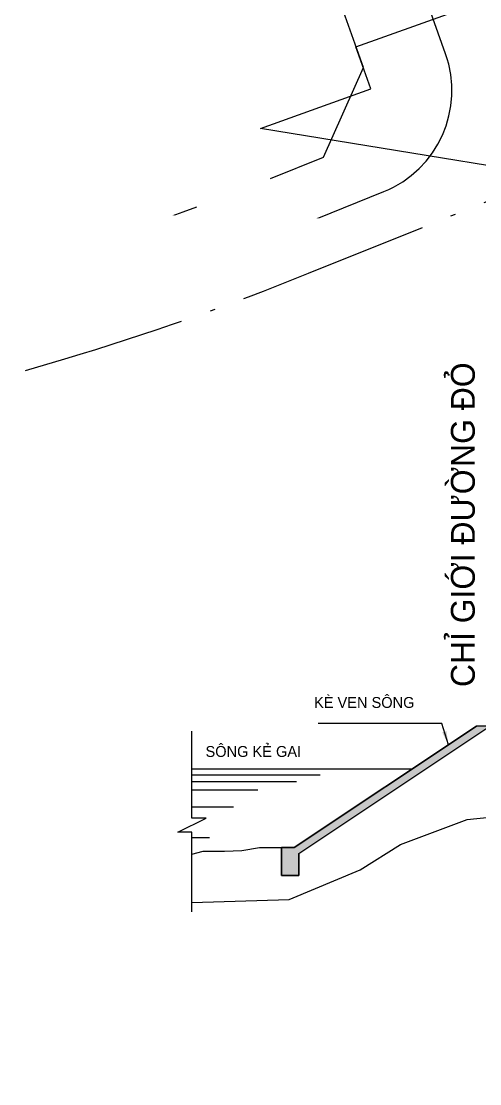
# Model space of a CAD drawing. Header units: metres. Extents: x 563371 to 571261, y 2062953 to 2068466.
# Drawn here: x 568730.6 to 568764.3, y 2065893.7 to 2065971.7 of the extents above; entities that cross this region are included whole.
import ezdxf

# ---------------------------------------------------------------- set-up
doc = ezdxf.new("R2010")
doc.units = ezdxf.units.M
doc.linetypes.add('ACAD_ISO10W100', pattern=[18.5, 12, -3, 0.5, -3])
doc.linetypes.add('HIDDEN', pattern=[0.375, 0.25, -0.125])
for name, color, linetype in [('3-thoat nuoc', 3, 'CONTINUOUS'), ('ghichieudai', 7, 'CONTINUOUS'), ('LogDg', 7, 'CONTINUOUS'), ('LogDg phu', 7, 'CONTINUOUS'), ('MATCATDUONG', 8, 'CONTINUOUS'), ('MC2', 9, 'CONTINUOUS'), ('QUYHOACH', 2, 'CONTINUOUS'), ('TimDg', 222, 'CONTINUOUS'), ('ViaHeSphu', 32, 'CONTINUOUS')]:
    doc.layers.add(name, color=color, linetype=linetype)
doc.styles.add('KTEN', font='VHAVAN.ttf')
doc.styles.add('MOC', font='VHARIALN.ttf', dxfattribs={"height": 1.8})
doc.dimstyles.get("Standard").update_dxf_attribs({"dimtxt": 100, "dimasz": 0.18, "dimexe": 0.18, "dimexo": 0.0625, "dimgap": 0.09, "dimtad": 0, "dimdec": 3, "dimzin": 0, "dimdsep": 46, "dimtxsty": 'MOC', "dimcen": 0.09, "dimadec": 0, "dimazin": 0, "dimtfac": 1, "dimtdec": 3, "dimtofl": 0, "dimtmove": 0, "dimatfit": 3, "dimfxl": 1, "dimtolj": 1, "dimtzin": 0, "dimarcsym": 0})

msp = doc.modelspace()

# ---------------------------------------------------------------- linework, layer by layer
at = {"layer": 'LogDg phu', "linetype": 'HIDDEN', "ltscale": 50}
for points in [[(568550.923, 2065938.978), (568560.611, 2065906.878, 0.41385), (568570.572, 2065901.528), (568732.798, 2065950.268, 0.022858), (568750.388, 2065956.443), (568757.204, 2065959.191, 0.40262), (568761.744, 2065969.305), (568755.641, 2065986.366)], [(568591.597, 2065804.206, 0.411844), (568601.506, 2065798.84), (568793.597, 2065855.121, 0.431462), (568798.88, 2065865.492), (568769.497, 2065947.632, 0.425903), (568758.973, 2065952.357), (568753.006, 2065949.95, -0.022858), (568734.812, 2065943.564), (568572.613, 2065894.832, 0.414577), (568567.256, 2065884.859), (568591.597, 2065804.206)]]:
    msp.add_lwpolyline(points, format="xyb", dxfattribs=at)
at = {"layer": 'ViaHeSphu', "linetype": 'HIDDEN', "ltscale": 50}
for points in [[(568556.668, 2065940.711), (568566.065, 2065909.571), (568572.299, 2065906.223), (568731.647, 2065954.099, 0.022858), (568748.892, 2065960.152), (568752.779, 2065961.72), (568755.732, 2065968.297), (568749.214, 2065986.519)], [(568764.157, 2065944.747), (568792.936, 2065864.296), (568789.822, 2065858.183), (568722.151, 2065838.356), (568603.291, 2065803.532), (568597.048, 2065806.913), (568573.289, 2065885.638), (568576.633, 2065891.863), (568735.963, 2065939.733, 0.022858), (568754.502, 2065946.241), (568757.835, 2065947.585), (568764.157, 2065944.747)]]:
    msp.add_lwpolyline(points, format="xyb", dxfattribs=at)

# ---------------------------------------------------------------- next in the draw order: wipeouts: each hides what was drawn before it
msp.add_wipeout([(568538.555, 2065837.116), (569134.391, 2065836.361), (569086.223, 2065956.15), (568779.004, 2065956.683), (568600.602, 2065960.315)]).dxf.layer = 'ghichieudai'

# ---------------------------------------------------------------- next in the draw order: hatches: boundary and pattern name
at = {"layer": '3-thoat nuoc', "lineweight": -3}
h = msp.add_hatch(dxfattribs=at)
h.set_pattern_fill('HONEY', color=8, scale=0.0625, style=0)
h.set_pattern_definition([(0, (426942.64169, 1549307.44761), (0.29765625, 0.171851875), [0.1984375, -0.396875]), (120, (426942.64169, 1549307.44761), (-0.29765621444, 0.171851936595), [0.1984375, -0.396875]), (60, (426942.64169, 1549307.44761), (3.556e-08, 0.343703811595), [-0.396875, 0.1984375])])
h.paths.add_polyline_path([(568764.994, 2065919.971), (568764.002, 2065919.971), (568750.639, 2065911.062), (568749.71, 2065911.062), (568749.71, 2065909.012), (568750.98, 2065909.012), (568750.98, 2065910.628)])

# ---------------------------------------------------------------- next in the draw order: linework, layer by layer
at = {"layer": 'LogDg', "ltscale": 0.75}
msp.add_lwpolyline([(568790.221, 2065978.88), (568798.31, 2065981.773), (568778.161, 2065958.922), (568748.166, 2065963.832), (568756.255, 2065966.726), (568755.153, 2065969.807), (568789.119, 2065981.961)], close=True, dxfattribs=at)
at = {"layer": 'MATCATDUONG', "color": 40, "linetype": 'Continuous'}
for points in [[(568743.131, 2065906.338), (568743.131, 2065912.175), (568742.091, 2065912.175), (568744.17, 2065913.214), (568743.131, 2065913.214), (568743.131, 2065919.594)], [(568743.131, 2065907.031), (568750.256, 2065907.249), (568755.484, 2065909.424), (568758.424, 2065911.273), (568763.325, 2065913.122), (568764.994, 2065913.282), (568812.994, 2065913.282)], [(568743.131, 2065910.565), (568743.949, 2065910.796), (568745.527, 2065910.796), (568746.796, 2065910.84), (568748.087, 2065911.062), (568749.71, 2065911.062), (568750.639, 2065911.062)]]:
    msp.add_lwpolyline(points, dxfattribs=at)
msp.add_lwpolyline([(568764.994, 2065919.971), (568764.002, 2065919.971), (568750.639, 2065911.062), (568749.71, 2065911.062), (568749.71, 2065909.012), (568750.98, 2065909.012), (568750.98, 2065910.628)], close=True, dxfattribs=at)
at = {"layer": 'MC2', "color": 2, "linetype": 'Continuous'}
for points in [[(568750.639, 2065911.062), (568764.002, 2065919.971)], [(568750.98, 2065910.628), (568764.994, 2065919.971)], [(568750.98, 2065910.628), (568750.98, 2065910.512), (568750.98, 2065909.012), (568749.71, 2065909.012), (568749.71, 2065910.762), (568749.71, 2065911.062)]]:
    msp.add_lwpolyline(points, dxfattribs=at)
at = {"layer": 'MC2', "color": 8, "linetype": 'Continuous'}
for points in [[(568759.243, 2065916.798), (568743.131, 2065916.798)], [(568752.538, 2065916.363), (568743.131, 2065916.363)]]:
    msp.add_lwpolyline(points, dxfattribs=at)
at = {"layer": 'MC2', "color": 8, "linetype": 'Continuous', "elevation": 0}
for points in [[(568750.804, 2065915.891), (568743.131, 2065915.891)], [(568747.977, 2065915.26), (568743.131, 2065915.26)], [(568746.181, 2065914.01), (568743.131, 2065914.01)], [(568744.416, 2065911.765), (568743.131, 2065911.765)]]:
    msp.add_lwpolyline(points, dxfattribs=at)
at = {"layer": 'TimDg', "linetype": 'ACAD_ISO10W100', "ltscale": 0.75}
msp.add_lwpolyline([(568558.185, 2065894.152), (568733.805, 2065946.916, 0.022858), (568751.697, 2065953.197), (568811.016, 2065977.115, 0.017204), (568823.592, 2065982.697), (569064.377, 2066099.631, 0.01782), (569076.966, 2066106.31), (569234.224, 2066197.054)], format="xyb", dxfattribs=at)

# ---------------------------------------------------------------- next in the draw order: texts
at = {"layer": 'MATCATDUONG', "color": 7, "linetype": 'Continuous', "extrusion": (3.31378e-12, 1.1371e-08, 1), "style": 'KTEN'}
msp.add_text('chØ giíi ®\xadêng ®á', height=1.75, rotation=90, dxfattribs=at).set_placement((568763.888, 2065922.835, 0.023))
at = {"layer": 'QUYHOACH', "color": 7, "char_height": 0.8, "attachment_point": 6, "style": 'KTEN'}
for s, insert in [('KÌ ven s«ng', (568759.463, 2065921.698, 0)), ('s«ng kÎ gai', (568751.145, 2065918.101, 0))]:
    msp.add_mtext(s, dxfattribs=dict(at, insert=insert))

# ---------------------------------------------------------------- next in the draw order: leaders
at = {"layer": 'QUYHOACH', "color": 11, "annotation_type": 0, "has_hookline": 1, "hookline_direction": 1, "text_width": 7.062}
msp.add_leader([(568761.951, 2065918.604, 0), (568761.463, 2065920.165, 0), (568760.463, 2065920.165, 0)], dimstyle='Standard', override={"dimtxt": 2.5, "dimasz": 1, "dimgap": 1, "dimtad": 1, "dimtih": 0, "dimtoh": 0, "dimdec": 2, "dimclrd": 11, "dimclre": 11, "dimclrt": 7}, dxfattribs=at)

doc.saveas('drawing.dxf')
